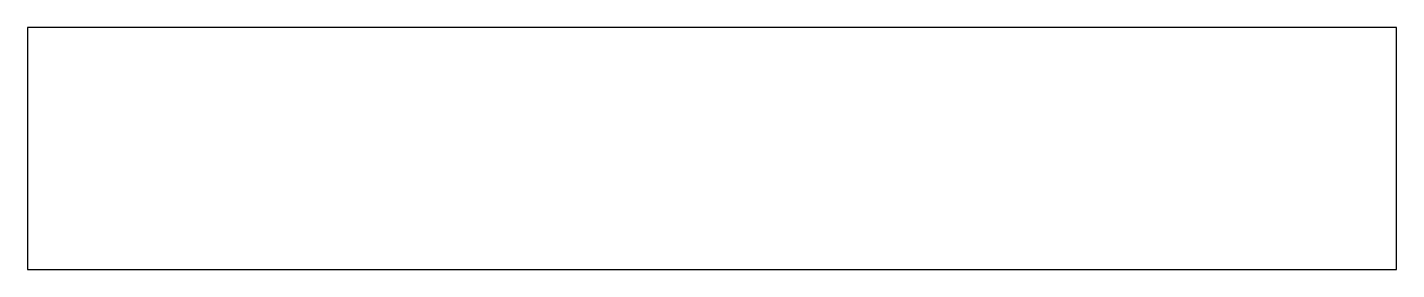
# Model space of a CAD drawing. Header units: millimetres. Extents: x -288 to 288, y -51 to 51.
import ezdxf

# ---------------------------------------------------------------- set-up
doc = ezdxf.new("R2010")
doc.units = ezdxf.units.MM

msp = doc.modelspace()

# ---------------------------------------------------------------- linework, layer by layer
for p, q in [((-287.5153, 50.8, 1.27), (-287.5153, -50.8, 1.27)), ((287.5153, 50.8, 1.27), (-287.5153, 50.8, 1.27)), ((287.5153, -50.8, 1.27), (287.5153, 50.8, 1.27)), ((-287.5153, -50.8, 1.27), (287.5153, -50.8, 1.27))]:
    msp.add_line(p, q)

doc.saveas('drawing.dxf')
